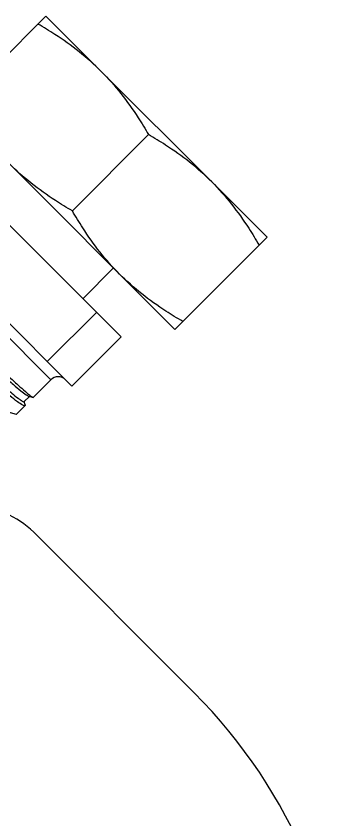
# Model space of a CAD drawing. Extents: x -1396510 to 1250330, y -1892470 to 1623980.
# Drawn here: x -1171247.2 to -1171156.6, y -62558.7 to -62338.5 of the extents above; entities that cross this region are included whole.
import ezdxf

# ---------------------------------------------------------------- set-up
doc = ezdxf.new("R2010")
doc.units = 0
doc.header["$LTSCALE"] = 1000
doc.header["$MEASUREMENT"] = 0

msp = doc.modelspace()

# ---------------------------------------------------------------- linework, layer by layer
at = {"linetype": 'Continuous'}
for p, q in [((-1171264.28, -62363.75), (-1171239.04, -62338.51)), ((-1171178.45, -62399.09), (-1171239.04, -62338.51)), ((-1171203.7, -62424.33), (-1171264.28, -62363.75)), ((-1171210.93, -62370.98), (-1171231.8, -62391.85)), ((-1171266.34, -62378.52), (-1171218.46, -62426.39)), ((-1171231.93, -62439.85), (-1171279.8, -62391.98)), ((-1171278.08, -62397.74), (-1171237.69, -62438.13)), ((-1171203.7, -62424.33), (-1171178.45, -62399.09)), ((-1171220.53, -62407.5), (-1171228.94, -62415.91)), ((-1171225.2, -62419.66), (-1171238.66, -62433.12)), ((-1171218.46, -62426.39), (-1171231.93, -62439.85)), ((-1171242.51, -62442.95), (-1171237.69, -62438.13)), ((-1171245.01, -62444.11), (-1171243.58, -62442.68)), ((-1171244.74, -62444.94), (-1171244.97, -62444.1)), ((-1171243.69, -62442.65), (-1171242.57, -62442.95)), ((-1171242.57, -62442.95), (-1171242.51, -62442.95)), ((-1171251.88, -62446.3), (-1171247.22, -62447.55)), ((-1171247.1, -62447.54), (-1171244.76, -62445.2)), ((-1171247.22, -62447.55), (-1171247.1, -62447.54)), ((-1171198.39, -62523.87), (-1171242.39, -62479.87))]:
    msp.add_line(p, q, dxfattribs=at)
for centre, radius, start, end in [((-1171235.67, -62440.15), 2.86, 44.9999, 135.0001), ((-1171259.22, -62496.7), 23.8, 44.9999, 135.0001), ((-1171299.36, -62624.84), 142.79, 0.0086, 44.9999)]:
    msp.add_arc(centre, radius, start, end, dxfattribs=at)
for points, knots in [([(-1171223.89, -62353.65), (-1171227.72, -62349.83), (-1171233.47, -62345.34), (-1171239.65, -62341.6), (-1171241.22, -62340.69)], [0, 0, 0, 0, 0.748734, 1, 1, 1, 1]), ([(-1171223.89, -62353.65), (-1171220.07, -62357.48), (-1171215.58, -62363.23), (-1171211.84, -62369.41), (-1171210.93, -62370.98)], [0, 0, 0, 0, 0.748734, 1, 1, 1, 1]), ([(-1171193.6, -62383.94), (-1171197.43, -62380.12), (-1171203.18, -62375.63), (-1171209.36, -62371.89), (-1171210.93, -62370.98)], [0, 0, 0, 0, 0.748734, 1, 1, 1, 1]), ([(-1171231.8, -62391.85), (-1171233.38, -62390.95), (-1171239.55, -62387.2), (-1171245.31, -62382.72), (-1171249.13, -62378.89)], [0, 0, 0, 0, 0.251266, 1, 1, 1, 1]), ([(-1171193.6, -62383.94), (-1171189.78, -62387.77), (-1171185.29, -62393.52), (-1171181.55, -62399.7), (-1171180.64, -62401.27)], [0, 0, 0, 0, 0.748734, 1, 1, 1, 1]), ([(-1171218.84, -62409.18), (-1171222.67, -62405.36), (-1171227.15, -62399.6), (-1171230.9, -62393.43), (-1171231.8, -62391.85)], [0, 0, 0, 0, 0.748734, 1, 1, 1, 1]), ([(-1171284.1, -62408), (-1171284.05, -62407.95), (-1171283.82, -62408.01), (-1171283.5, -62408.2), (-1171282.95, -62408.55), (-1171281.91, -62409.33), (-1171280.23, -62410.7), (-1171277.8, -62412.78), (-1171274.89, -62415.33), (-1171271.6, -62418.27), (-1171268.04, -62421.48), (-1171264.34, -62424.82), (-1171260.63, -62428.18), (-1171257.04, -62431.42), (-1171253.69, -62434.41), (-1171250.7, -62437.07), (-1171248.16, -62439.26), (-1171246.15, -62440.96), (-1171244.73, -62442.02), (-1171243.98, -62442.57), (-1171243.69, -62442.65)], [0, 0, 0, 0, 0.003408, 0.010859, 0.022746, 0.039043, 0.084265, 0.144846, 0.218467, 0.302327, 0.393271, 0.487922, 0.582812, 0.674511, 0.759756, 0.835562, 0.899325, 0.948916, 0.982758, 1, 1, 1, 1]), ([(-1171201.51, -62422.14), (-1171203.09, -62421.24), (-1171209.26, -62417.49), (-1171215.02, -62413.01), (-1171218.84, -62409.18)], [0, 0, 0, 0, 0.251266, 1, 1, 1, 1]), ([(-1171285.32, -62409.49), (-1171284.98, -62409.62), (-1171284.12, -62410.25), (-1171282.54, -62411.47), (-1171280.37, -62413.31), (-1171277.67, -62415.65), (-1171274.56, -62418.41), (-1171269.89, -62422.6), (-1171265.05, -62426.98), (-1171260.2, -62431.37), (-1171256.76, -62434.47), (-1171253.61, -62437.27), (-1171250.85, -62439.69), (-1171248.59, -62441.62), (-1171247.02, -62442.9), (-1171246.06, -62443.61), (-1171245.56, -62443.94), (-1171245.26, -62444.1), (-1171245.05, -62444.15), (-1171245.01, -62444.11)], [0, 0, 0, 0, 0.020955, 0.059103, 0.113123, 0.180989, 0.260159, 0.347694, 0.534881, 0.627806, 0.715891, 0.796084, 0.865657, 0.922292, 0.964169, 0.979163, 0.990063, 0.996877, 1, 1, 1, 1]), ([(-1171263.71, -62423.76), (-1171261.13, -62426.17), (-1171257.38, -62429.68), (-1171252.58, -62434.15), (-1171249.49, -62437.01), (-1171246.88, -62439.37), (-1171245.06, -62440.99), (-1171243.92, -62441.97), (-1171243.32, -62442.46), (-1171242.89, -62442.77), (-1171242.66, -62442.93), (-1171242.57, -62442.95)], [0, 0, 0, 0, 0.370672, 0.539326, 0.688624, 0.813221, 0.908664, 0.94435, 0.971581, 0.990141, 1, 1, 1, 1]), ([(-1171244.76, -62445.2), (-1171244.82, -62445.25), (-1171245.08, -62445.23), (-1171245.75, -62444.89), (-1171247.09, -62443.98), (-1171249.15, -62442.36), (-1171251.87, -62440.11), (-1171255.12, -62437.33), (-1171258.8, -62434.11), (-1171262.78, -62430.61), (-1171265.51, -62428.18), (-1171266.9, -62426.95)], [0, 0, 0, 0, 0.00776, 0.023279, 0.080973, 0.173371, 0.297247, 0.447964, 0.619802, 0.806185, 1, 1, 1, 1]), ([(-1171244.74, -62444.94), (-1171244.74, -62444.97), (-1171244.72, -62445.05), (-1171244.72, -62445.16), (-1171244.76, -62445.2)], [0, 0, 0, 0, 0.336514, 1, 1, 1, 1])]:
    msp.add_open_spline(points, degree=3, knots=knots, dxfattribs=at)

doc.saveas('drawing.dxf')
